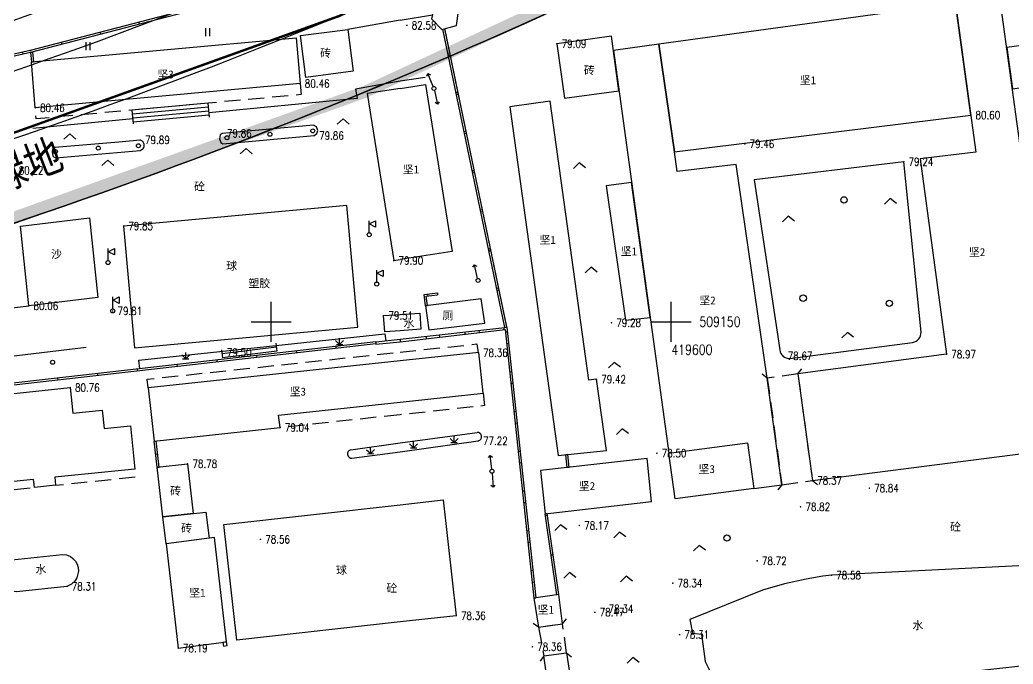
# Model space of a CAD drawing. Header units: millimetres. Extents: x 415847 to 420533, y 507593 to 509769.
# Drawn here: x 419518.6 to 419642.7, y 509107.2 to 509187.7 of the extents above; entities that cross this region are included whole.
import ezdxf
from ezdxf.enums import TextEntityAlignment as Align

# ---------------------------------------------------------------- set-up
doc = ezdxf.new("R2010")
doc.units = ezdxf.units.MM
doc.linetypes.add('DASH', pattern=[0.35, 0.25, -0.1])
doc.linetypes.add('X5', pattern=[3, 2, -1])
for name, color, linetype in [('DLDW', 11, 'Continuous'), ('DMTZ', 3, 'Continuous'), ('GCD', 1, 'Continuous'), ('GXYZ', 2, 'Continuous'), ('JMD', 6, 'Continuous'), ('JZD', 1, 'Continuous'), ('PP-COM', 7, 'Continuous'), ('RD-侧石线', 5, 'Continuous'), ('RD-红线', 7, 'Continuous'), ('RD-绿线', 3, 'Continuous'), ('TK', 7, 'Continuous'), ('ZBTZ', 3, 'Continuous'), ('ZJ', 7, 'Continuous'), ('地块界限', 132, 'Continuous')]:
    doc.layers.add(name, color=color, linetype=linetype)
doc.styles.add('ht11k', font='simhei.ttf', dxfattribs={"height": 1})
doc.styles.add('ht13k', font='simhei.ttf', dxfattribs={"width": 0.85, "height": 2.4})
doc.styles.add('HZ', font='rs.shx', dxfattribs={"width": 0.8, "bigfont": 'hztxt.shx'})
doc.linetypes.add('10421', pattern='A,2,[150,AAA.SHX,S=1,R=0,X=0,Y=1],1e-11', length=2)
doc.linetypes.add('10422', pattern='A,2,[150,AAA.SHX,S=1,R=0,X=0,Y=1],2,[177,AAA.SHX,S=1,R=0,X=0,Y=0.8],1e-09', length=4)
doc.linetypes.add('1161', pattern='A,0,[149,AAA.SHX,S=0.15,R=0,X=0,Y=0],-1.6', length=1.6)

# ---------------------------------------------------------------- blocks, each defined once
blk = doc.blocks.new('gc122')
blk.add_circle((0, 0), 0.8)
blk = doc.blocks.new('gc211')
for p, q in [((0, 0), (-1.5, -1.32)), ((1.5, -1.32), (0, 0))]:
    blk.add_line(p, q)
blk = doc.blocks.new('gc124')
for p, q in [((-1, 1), (0, 0)), ((-0.8, 0), (0.8, 0)), ((0, 0), (0, 1.6)), ((0, 0), (1, 1))]:
    blk.add_line(p, q)
blk = doc.blocks.new('gc121')
for p, q in [((-0.5, -1), (-0.5, 1)), ((0.5, -1), (0.5, 1))]:
    blk.add_line(p, q)
blk = doc.blocks.new('gc170')
at = {"linetype": 'Continuous'}
blk.add_circle((0, 0), 0.5, dxfattribs=at)
blk = doc.blocks.new('gc013b')
at = {"linetype": 'Continuous'}
blk.add_line((0.5, 0), (4, 0), dxfattribs=at)
at = {"linetype": 'Continuous', "flags": 128}
blk.add_lwpolyline([(3.5, 0.5), (4, 0), (3.5, -0.5)], dxfattribs=at)
blk = doc.blocks.new('gc019')
for p, q in [((0, 0.5), (0, 3.5)), ((0, 2.7), (1.6, 3.5)), ((1.6, 1.9), (0, 2.7)), ((1.6, 3.5), (1.6, 1.9))]:
    blk.add_line(p, q)
blk.add_circle((0, 0), 0.5)
blk = doc.blocks.new('acfgw')
at = {"color": 4}
for p, q in [((0, -5), (0, 5)), ((-5, 0), (5, 0))]:
    blk.add_line(p, q, dxfattribs=at)
blk = doc.blocks.new('GC0000')
at = {"linetype": 'Continuous'}
blk.add_point((0, 0), dxfattribs=at)
blk = doc.blocks.new('GC200')
at = {"linetype": 'Continuous', "const_width": 0.2, "flags": 128}
blk.add_lwpolyline([(-0.1, 0, 1), (0.1, 0, 1)], format="xyb", close=True, dxfattribs=at)

msp = doc.modelspace()

# ---------------------------------------------------------------- linework, layer by layer
at = {"color": 0, "ltscale": 0.1}
for points in [[(419498.541, 509156.064, 0.05388), (419642.661, 509218.021), (419636.358, 509219.179), (419635.67, 509220.334), (419631.283, 509220.573), (419628.45, 509221.575, -0.0501787), (419495.601, 509165.622), (419434.836, 509146.935), (419438.141, 509137.489)], [(419753.583, 509175.875), (419748.787, 509182.569), (419702.35, 509197.503), (419702.709, 509198.672), (419677.073, 509207.506), (419673.216, 509209.035), (419664.369, 509212.495), (419658.501, 509214.79), (419656.948, 509215.397), (419642.661, 509218.021, -0.05388), (419498.541, 509156.064), (419438.141, 509137.489), (419465.554, 509059.139), (419467.988, 509059.888), (419589.514, 509079.17), (419731.871, 509101.758), (419728.938, 509122.43), (419747.296, 509127.638)]]:
    msp.add_lwpolyline(points, format="xyb", close=True, dxfattribs=at)
at = {"layer": 'DLDW', "color": 252, "linetype": 'Continuous'}
for p, q in [((419550.605, 509147.314), (419550.726, 509146.322)), ((419543.807, 509146.487), (419543.928, 509145.495)), ((419550.665, 509146.818), (419543.867, 509145.991)), ((419550.726, 509146.322), (419543.928, 509145.495))]:
    msp.add_line(p, q, dxfattribs=at)
at = {"layer": 'DLDW', "color": 252, "linetype": 'Continuous', "flags": 128}
for points in [[(419570.454, 509189.64), (419570.019, 509187.842), (419571.336, 509186.543), (419573.145, 509187.022), (419573.43, 509188.83), (419572.245, 509190.185)], [(419569.278, 509151.996), (419569.713, 509148.972), (419576.688, 509149.831), (419576.253, 509152.855)]]:
    msp.add_lwpolyline(points, close=True, dxfattribs=at)
at = {"layer": 'DLDW', "color": 252, "linetype": '1161', "elevation": 79.87, "flags": 128}
msp.add_lwpolyline([(419559.458, 509164.528), (419531.563, 509161.96), (419532.934, 509146.741), (419560.829, 509149.309)], close=True, dxfattribs=at)
at = {"layer": 'DLDW', "color": 252, "linetype": '1161', "flags": 128}
for points, elevation in [([(419527.32, 509162.975), (419528.354, 509153.009), (419519.715, 509151.976), (419518.681, 509161.942), (419527.32, 509162.975)], 79.909), ([(419566.11, 509127.126), (419571.501, 509127.73), (419573.124, 509113.25), (419566.11, 509112.464)], 78.393), ([(419566.11, 509112.464), (419545.733, 509110.181), (419544.11, 509124.661), (419566.11, 509127.126)], 78.393)]:
    msp.add_lwpolyline(points, dxfattribs=dict(at, elevation=elevation))
at = {"layer": 'DLDW', "color": 252, "linetype": '10421', "elevation": 79.387, "flags": 128}
for points in [[(419566.11, 509150.91), (419568.563, 509151.086), (419568.704, 509149.062), (419566.11, 509148.876)], [(419566.11, 509148.876), (419564.193, 509148.738), (419564.052, 509150.762), (419566.11, 509150.91)]]:
    msp.add_lwpolyline(points, dxfattribs=at)
at = {"layer": 'DLDW', "color": 252, "linetype": '10421', "elevation": 78.383, "flags": 128}
msp.add_lwpolyline([(419523.925, 509120.917), (419523.925, 509120.917), (419524.422, 509120.845), (419524.625, 509120.778), (419524.923, 509120.634), (419525.236, 509120.407), (419525.554, 509120.055), (419525.764, 509119.682), (419525.895, 509119.259), (419525.931, 509118.813), (419525.732, 509117.987), (419525.479, 509117.585), (419525.079, 509117.206), (419524.489, 509116.914), (419518.199, 509116.236), (419517.632, 509116.328), (419517.222, 509116.507), (419516.983, 509116.667), (419516.765, 509116.864), (419516.437, 509117.313), (419516.201, 509118.096), (419516.193, 509118.261), (419516.276, 509118.863), (419516.418, 509119.217), (419516.649, 509119.572), (419517.614, 509120.233)], close=True, dxfattribs=at)
at = {"layer": 'DLDW', "color": 252, "linetype": '10422', "elevation": 78.323, "flags": 128}
msp.add_lwpolyline([(419602.645, 509111.056), (419603.755, 509110.92), (419604.223, 509107.523), (419604.838, 509106.284), (419605.844, 509105.071), (419608.737, 509103.109), (419657.952, 509108.553), (419657.624, 509120.201), (419620.009, 509118.298), (419618.921, 509118.209), (419616.848, 509117.826), (419614.132, 509117.234), (419611.373, 509116.46), (419602.304, 509112.789), (419602.645, 509111.056)], dxfattribs=at)
at = {"layer": 'DMTZ', "linetype": '10422', "flags": 128}
for points in [[(419566.11, 509180.079), (419560.56, 509179.056), (419560.744, 509177.886), (419542.235, 509176.089)], [(419569.264, 509180.546), (419566.11, 509180.079)]]:
    msp.add_lwpolyline(points, dxfattribs=at)
at = {"layer": 'DMTZ', "linetype": '10422', "elevation": 80.302, "flags": 128}
msp.add_lwpolyline([(419532.714, 509175.358), (419520.221, 509174.171)], dxfattribs=at)
at = {"layer": 'JMD', "color": 252, "linetype": 'Continuous'}
for p, q in [((419533.457, 509187.443), (419533.52, 509187.201)), ((419528.618, 509186.184), (419528.681, 509185.942)), ((419571.466, 509186.577), (419571.711, 509186.628)), ((419523.779, 509184.924), (419523.842, 509184.682)), ((419518.933, 509183.695), (419518.988, 509183.451)), ((419519.945, 509183.667), (419520.194, 509183.688)), ((419572.091, 509183.561), (419572.335, 509183.612)), ((419572.091, 509183.561), (419572.335, 509183.612)), ((419572.141, 509183.317), (419572.386, 509183.368)), ((419520.047, 509182.471), (419520.296, 509182.492)), ((419573.105, 509178.665), (419573.35, 509178.716)), ((419573.105, 509178.665), (419573.35, 509178.716)), ((419573.156, 509178.421), (419573.4, 509178.472)), ((419542.122, 509177.319), (419532.614, 509176.448)), ((419542.281, 509175.584), (419542.122, 509177.319)), ((419532.614, 509176.448), (419532.773, 509174.716)), ((419542.168, 509176.821), (419532.66, 509175.951)), ((419542.213, 509176.323), (419532.705, 509175.454)), ((419542.259, 509175.825), (419532.751, 509174.957)), ((419574.119, 509173.769), (419574.364, 509173.82)), ((419574.119, 509173.769), (419574.364, 509173.82)), ((419574.17, 509173.525), (419574.415, 509173.576)), ((419575.134, 509168.873), (419575.379, 509168.924)), ((419575.134, 509168.873), (419575.379, 509168.924)), ((419575.184, 509168.629), (419575.429, 509168.68)), ((419576.148, 509163.977), (419576.393, 509164.028)), ((419576.148, 509163.977), (419576.393, 509164.028)), ((419576.199, 509163.733), (419576.444, 509163.784)), ((419577.163, 509159.081), (419577.407, 509159.132)), ((419577.163, 509159.081), (419577.407, 509159.132)), ((419577.213, 509158.837), (419577.458, 509158.888)), ((419570.773, 509153.598), (419570.804, 509153.35)), ((419578.177, 509154.185), (419578.422, 509154.236)), ((419578.177, 509154.185), (419578.422, 509154.236)), ((419578.228, 509153.941), (419578.472, 509153.992)), ((419569.548, 509153.447), (419569.578, 509153.199)), ((419569.278, 509151.996), (419569.526, 509152.027)), ((419576.041, 509148.667), (419576.012, 509148.916)), ((419576.041, 509148.667), (419576.012, 509148.916)), ((419578.055, 509148.918, 79.183), (419578.055, 509148.918, 79.183)), ((419579.191, 509149.289), (419579.436, 509149.34)), ((419563.069, 509147.472), (419563.101, 509147.174)), ((419563.069, 509147.472), (419563.101, 509147.174)), ((419566.11, 509147.798), (419566.142, 509147.499)), ((419571.076, 509148.082), (419571.046, 509148.33)), ((419571.076, 509148.082), (419571.046, 509148.33)), ((419573.084, 509148.385, 79.183), (419573.084, 509148.385, 79.183)), ((419579.431, 509147.278), (419579.68, 509147.305)), ((419579.431, 509147.278), (419579.68, 509147.305)), ((419553.133, 509146.34), (419553.162, 509146.092)), ((419558.101, 509146.906), (419558.129, 509146.658)), ((419543.197, 509145.209), (419543.226, 509144.96)), ((419548.165, 509145.775), (419548.194, 509145.526)), ((419579.647, 509145.262, 79.183), (419579.647, 509145.262, 79.183)), ((419533.262, 509144.077), (419533.29, 509143.829)), ((419538.23, 509144.643), (419538.258, 509144.394)), ((419615.81, 509143.477, -3.639), (419616.294, 509144.114, -3.639)), ((419523.326, 509142.945), (419523.354, 509142.697)), ((419528.294, 509143.511), (419528.322, 509143.263)), ((419579.964, 509142.306), (419580.212, 509142.333)), ((419579.964, 509142.306), (419580.212, 509142.333)), ((419611.985, 509142.954, -3.639), (419611.348, 509143.437, -3.639)), ((419580.179, 509140.291, 79.183), (419580.179, 509140.291, 79.183)), ((419580.496, 509137.335), (419580.745, 509137.361)), ((419580.496, 509137.335), (419580.745, 509137.361)), ((419535.402, 509135.07, -3.639), (419535.65, 509135.099, -3.639)), ((419535.402, 509135.07), (419535.65, 509135.099)), ((419580.712, 509135.321, 79.183), (419580.712, 509135.321, 79.183)), ((419535.551, 509133.763, -3.639), (419535.551, 509133.763, -3.639)), ((419535.588, 509133.436, -3.639), (419535.837, 509133.464, -3.639)), ((419581.028, 509132.363), (419581.277, 509132.39)), ((419581.028, 509132.363), (419581.277, 509132.39)), ((419587.051, 509133.384), (419586.803, 509133.355)), ((419587.073, 509133.192, 78.573), (419587.073, 509133.192, 78.573)), ((419587.137, 509132.651, 79.213), (419587.137, 509132.651, 79.213)), ((419535.775, 509131.801), (419536.023, 509131.829)), ((419587.238, 509131.794), (419586.989, 509131.764)), ((419587.232, 509131.839, 79.213), (419587.232, 509131.839, 79.213)), ((419581.244, 509130.351, 79.183), (419581.244, 509130.351, 79.183)), ((419617.636, 509130.137, -3.639), (419618.273, 509129.653, -3.639)), ((419613.811, 509129.613, -3.639), (419613.327, 509128.976, -3.639)), ((419581.561, 509127.392), (419581.809, 509127.418)), ((419581.561, 509127.392), (419581.809, 509127.418)), ((419581.776, 509125.38, 79.183), (419581.776, 509125.38, 79.183)), ((419584.507, 509126.032), (419584.259, 509125.997)), ((419584.541, 509125.783), (419584.294, 509125.748)), ((419584.541, 509125.783), (419584.294, 509125.748)), ((419584.507, 509126.032, 78.123), (419584.507, 509126.032, 78.123)), ((419582.093, 509122.42), (419582.342, 509122.447)), ((419582.093, 509122.42), (419582.342, 509122.447)), ((419582.309, 509120.41, 79.183), (419582.309, 509120.41, 79.183)), ((419585.236, 509120.831), (419584.988, 509120.797)), ((419585.236, 509120.831), (419584.988, 509120.797)), ((419585.236, 509120.83, 78.313), (419585.236, 509120.83, 78.313)), ((419582.626, 509117.449), (419582.874, 509117.475)), ((419582.626, 509117.449), (419582.874, 509117.475)), ((419582.841, 509115.439), (419583.089, 509115.466)), ((419582.841, 509115.439, 78.483), (419582.841, 509115.439, 78.483)), ((419585.93, 509115.88), (419585.682, 509115.845)), ((419585.93, 509115.88, 78.313), (419585.93, 509115.88, 78.313)), ((419586.413, 509112.232, 78.403), (419586.898, 509112.869, -3.639)), ((419583.413, 509111.817, 78.433), (419582.755, 509112.272, -3.639)), ((419584.07, 509108.221, -3.639), (419583.615, 509107.563, -3.639)), ((419586.906, 509108.586, 78.403), (419587.542, 509108.101, -3.639))]:
    msp.add_line(p, q, dxfattribs=at)
at = {"layer": 'JMD', "color": 252, "linetype": 'X5'}
for p, q in [((419615.81, 509143.477, -3.639), (419611.985, 509142.954, -3.639)), ((419613.811, 509129.613, -3.639), (419617.636, 509130.137, -3.639)), ((419586.906, 509108.586, 78.403), (419586.413, 509112.232, 78.403))]:
    msp.add_line(p, q, dxfattribs=at)
at = {"layer": 'JMD', "color": 252, "linetype": 'Continuous', "flags": 128}
for points in [[(419631.453, 509220.866), (419626.731, 509222.538), (419569.872, 509196.927), (419559.49, 509194.221), (419519.886, 509183.91), (419512.309, 509182.199), (419476.217, 509170.437)], [(419631.43, 509220.625), (419626.742, 509222.269), (419569.955, 509196.69), (419559.553, 509193.979), (419519.945, 509183.667), (419512.375, 509181.958), (419476.294, 509170.199)], [(419579.191, 509149.289), (419571.466, 509186.577)], [(419579.464, 509149.32), (419571.708, 509186.641)], [(419579.436, 509149.34), (419571.711, 509186.628)], [(419579.436, 509149.34), (419571.711, 509186.628)], [(419569.278, 509151.996), (419569.106, 509153.393), (419570.773, 509153.598)], [(419570.773, 509153.598), (419570.804, 509153.35)], [(419569.526, 509152.027), (419569.385, 509153.175), (419570.804, 509153.35)], [(419569.526, 509152.027), (419569.385, 509153.175), (419570.804, 509153.35)], [(419569.526, 509152.027), (419569.385, 509153.175), (419570.804, 509153.35)], [(419563.069, 509147.472), (419551.464, 509146.15), (419484.384, 509138.51), (419483.922, 509141.665), (419477.136, 509140.852), (419476.566, 509146.571), (419470.689, 509145.754)], [(419563.069, 509147.472), (419566.11, 509147.798)], [(419563.101, 509147.174), (419566.142, 509147.499)], [(419563.101, 509147.174), (419566.142, 509147.499)], [(419563.101, 509147.174), (419566.11, 509147.496)], [(419563.097, 509147.224), (419551.492, 509145.902), (419484.172, 509138.234), (419483.71, 509141.388), (419476.913, 509140.573), (419476.343, 509146.288), (419470.723, 509145.507)], [(419558.101, 509146.906), (419558.101, 509146.906)]]:
    msp.add_lwpolyline(points, dxfattribs=at)
for points, elevation in [([(419598.43, 509184.681), (419600.378, 509171.222), (419637.405, 509175.825), (419635.509, 509189.777)], -3.639), ([(419615.81, 509143.477), (419617.636, 509130.137), (419648.808, 509134.148), (419641.057, 509190.54), (419635.509, 509189.777), (419638.037, 509171.175), (419631.083, 509170.369), (419634.371, 509145.935)], 78.853), ([(419559.591, 509186.544), (419560.263, 509181.301), (419554.345, 509180.53), (419553.673, 509185.773)], 80.442), ([(419641.918, 509184.28), (419642.626, 509179.13), (419656.766, 509181.072), (419656.59, 509182.285), (419656.785, 509182.313), (419656.28, 509186.254)], 78.953), ([(419553.608, 509179.766), (419520.532, 509176.736), (419520.047, 509182.471), (419553.123, 509185.501)], 80.49), ([(419592.516, 509185.684), (419585.701, 509184.747), (419586.638, 509177.932), (419593.453, 509178.869)], -3.639), ([(419610.302, 509129.168), (419613.811, 509129.613), (419611.985, 509142.954), (419608.101, 509169.66), (419600.731, 509168.789), (419600.378, 509171.222), (419598.43, 509184.681), (419592.762, 509183.901), (419599.69, 509133.567), (419609.529, 509134.862)], 77.673), ([(419585.877, 509133.263), (419591.92, 509133.885), (419590.649, 509142.804), (419589.693, 509142.672), (419584.857, 509177.558), (419579.833, 509176.862)], -3.639), ([(419595.029, 509167.405), (419591.864, 509166.97), (419594.264, 509150.195), (419597.349, 509150.526)], 83.262), ([(419610.302, 509129.168), (419600.463, 509127.874), (419599.69, 509133.567), (419609.529, 509134.862)], 77.673), ([(419584.259, 509125.997), (419597.519, 509127.522), (419596.964, 509132.907), (419583.642, 509131.382)], 78.123), ([(419535.775, 509131.801), (419539.569, 509132.234), (419540.279, 509126.02), (419536.485, 509125.587)], 78.813), ([(419536.485, 509125.587), (419541.824, 509126.197), (419542.242, 509122.93), (419536.867, 509122.242)], 78.813), ([(419538.389, 509109.202), (419544.433, 509109.975), (419542.911, 509123.015), (419536.867, 509122.242)], 78.223), ([(419586.413, 509112.232), (419585.93, 509115.88), (419582.841, 509115.439), (419583.413, 509111.817)], 78.403), ([(419544.499, 509109.518), (419544.433, 509109.975), (419543.972, 509109.916), (419544.039, 509109.451)], 78.303), ([(419586.906, 509108.586), (419587.509, 509104.484), (419584.673, 509104.119), (419584.07, 509108.221)], 78.403)]:
    msp.add_lwpolyline(points, close=True, dxfattribs=dict(at, elevation=elevation))
for points, elevation in [([(419519.945, 509183.667), (419520.047, 509182.471)], 80.49), ([(419520.194, 509183.688), (419520.296, 509182.492)], 80.49), ([(419566.11, 509179.145), (419569.299, 509179.637), (419572.618, 509158.762), (419566.11, 509157.758)], 80.102), ([(419566.11, 509179.145), (419561.996, 509178.51), (419565.315, 509157.635), (419566.11, 509157.758)], 80.102), ([(419566.11, 509147.798), (419579.191, 509149.289)], 79.183), ([(419566.11, 509147.496), (419579.242, 509149.045), (419582.841, 509115.439)], 79.183), ([(419574.235, 509148.472), (419574.209, 509148.721)], 79.183), ([(419579.097, 509149.029), (419579.07, 509149.278)], 79.183), ([(419579.277, 509148.719), (419579.525, 509148.745)], 78.483), ([(419579.464, 509149.32), (419579.464, 509149.32), (419583.088, 509115.474)], 79.183), ([(419569.4, 509147.921), (419569.373, 509148.17)], 79.183), ([(419566.11, 509139.951), (419576.484, 509141.062), (419575.939, 509146.144), (419566.11, 509145.092)], 82.662), ([(419566.11, 509145.092), (419534.63, 509141.72), (419535.402, 509135.07), (419551.113, 509136.753), (419550.921, 509138.324), (419566.11, 509139.951)], 82.662), ([(419579.809, 509143.748), (419580.058, 509143.775)], 78.483), ([(419516.317, 509140.872), (419524.898, 509141.759), (419525.229, 509138.552), (419528.885, 509138.93), (419529.122, 509136.634), (419532.41, 509136.974), (419532.967, 509131.584), (419522.967, 509130.556), (419523.071, 509129.547), (419520.423, 509129.273), (419520.319, 509130.284), (419500.886, 509128.307)], 79.818), ([(419580.341, 509138.778), (419580.59, 509138.804)], 78.483), ([(419535.775, 509131.801), (419535.402, 509135.07)], -3.639), ([(419536.023, 509131.829), (419535.65, 509135.099)], -3.639), ([(419536.023, 509131.829), (419535.65, 509135.099)], -3.639), ([(419536.023, 509131.829), (419535.65, 509135.099)], -3.639), ([(419580.874, 509133.807), (419581.122, 509133.834)], 78.483), ([(419586.989, 509131.765), (419586.802, 509133.358)], 79.213), ([(419586.989, 509131.764), (419586.803, 509133.355)], 79.213), ([(419586.989, 509131.764), (419586.803, 509133.355)], 79.213), ([(419587.238, 509131.794), (419587.051, 509133.384)], 79.213), ([(419581.406, 509128.837), (419581.655, 509128.863)], 78.483), ([(419585.682, 509115.845), (419584.259, 509125.997)], 78.313), ([(419585.682, 509115.845), (419584.259, 509125.997)], 78.313), ([(419585.682, 509115.845), (419584.259, 509125.997)], 78.313), ([(419585.93, 509115.88), (419584.507, 509126.032)], 78.313), ([(419581.938, 509123.866), (419582.187, 509123.893)], 78.483), ([(419582.471, 509118.896), (419582.719, 509118.923)], 78.483)]:
    msp.add_lwpolyline(points, dxfattribs=dict(at, elevation=elevation))
at = {"layer": 'JMD', "color": 252, "linetype": 'X5', "flags": 128}
msp.add_lwpolyline([(419553.608, 509179.766), (419553.735, 509178.383), (419520.659, 509175.353), (419520.532, 509176.736)], dxfattribs=at)
for points, elevation in [([(419534.63, 509141.72), (419534.513, 509142.814), (419566.11, 509146.198)], 82.662), ([(419566.11, 509146.198), (419575.715, 509147.213), (419575.881, 509146.119)], 82.662), ([(419611.985, 509142.954), (419613.811, 509129.613)], -3.639), ([(419615.81, 509143.477), (419617.636, 509130.137)], -3.639), ([(419576.484, 509141.062), (419576.65, 509139.504), (419566.11, 509138.369)], -3.639), ([(419566.11, 509138.369), (419551.113, 509136.753), (419550.921, 509138.324)], -3.639), ([(419522.967, 509130.556), (419523.071, 509129.547), (419533.068, 509130.61), (419532.967, 509131.584)], -2.983), ([(419500.887, 509128.307), (419500.989, 509127.298), (419520.423, 509129.273), (419520.32, 509130.284)], -2.983), ([(419583.413, 509111.817), (419586.413, 509112.232)], 78.433), ([(419583.413, 509111.817), (419584.07, 509108.221)], 78.433)]:
    msp.add_lwpolyline(points, dxfattribs=dict(at, elevation=elevation))
at = {"layer": 'PP-COM', "color": 7, "ltscale": 100, "const_width": 0.3, "flags": 128}
msp.add_lwpolyline([(419495.603, 509165.623, 0.0697647), (419676.706, 509250.366)], format="xyb", dxfattribs=at)
at = {"layer": 'RD-侧石线'}
msp.add_lwpolyline([(419353.15, 509130.183), (419493.249, 509173.269, 0.0690373), (419670.611, 509255.948)], format="xyb", dxfattribs=at)
at = {"layer": 'RD-红线', "color": 3, "linetype": 'DASH', "ltscale": 10, "const_width": 1.5, "flags": 128}
msp.add_lwpolyline([(419362.913, 509114.354), (419498.541, 509156.064, 0.0691171), (419680.58, 509240.959, 0.0691171)], format="xyb", dxfattribs=at)
at = {"layer": 'RD-绿线'}
for points in [[(419353.167, 509139.604), (419490.604, 509181.871, 0.0659612), (419658.464, 509258.873)], [(419354.11, 509136.756), (419491.486, 509179.004, 0.0660257), (419660.216, 509256.431)]]:
    msp.add_lwpolyline(points, format="xyb", dxfattribs=at)
at = {"layer": 'ZBTZ', "color": 252, "linetype": '1161', "flags": 128}
for points, elevation in [([(419566.11, 509187.676), (419570.148, 509188.377)], 80.525), ([(419566.11, 509187.676), (419559.591, 509186.544)], 80.525), ([(419631.199, 509148.7), (419631.199, 509148.7), (419629.042, 509170), (419610.336, 509167.737)], 79.343), ([(419610.336, 509167.737), (419613.544, 509146.463), (419613.544, 509146.463)], 79.343), ([(419484.877, 509147.847), (419519.715, 509151.976)], 80.281), ([(419614.821, 509145.405), (419630.152, 509147.414)], 79.343), ([(419483.922, 509141.665), (419526.905, 509146.834)], 80.49), ([(419566.11, 509134.838), (419575.729, 509136.162)], 78.643), ([(419566.11, 509133.748), (419575.876, 509135.093)], 78.643), ([(419559.952, 509133.99), (419566.11, 509134.838)], 78.643), ([(419560.1, 509132.921), (419566.11, 509133.748)], 78.643)]:
    msp.add_lwpolyline(points, dxfattribs=dict(at, elevation=elevation))
for points, elevation in [([(419543.886, 509173.543), (419543.623, 509173.357), (419543.555, 509172.849), (419543.73, 509172.42), (419543.96, 509172.24), (419555.396, 509173.257), (419555.693, 509173.529), (419555.821, 509173.91), (419555.678, 509174.355), (419555.281, 509174.559)], 79.891), ([(419533.651, 509172.718), (419533.925, 509172.561), (419534.076, 509172.245), (419534.1, 509171.871), (419533.956, 509171.55), (419533.627, 509171.361), (419523.093, 509170.457), (419522.816, 509170.596), (419522.719, 509170.9), (419522.684, 509171.316), (419522.774, 509171.648), (419522.985, 509171.807), (419530.971, 509172.489)], 79.917)]:
    msp.add_lwpolyline(points, close=True, dxfattribs=dict(at, elevation=elevation))
msp.add_lwpolyline([(419533.577, 509144.113), (419533.455, 509145.187), (419564.213, 509148.473), (419564.314, 509147.605)], dxfattribs=at)
at = {"layer": 'ZBTZ', "color": 252, "linetype": '1161'}
for centre, start, end in [((419629.997, 509148.609, 79.323), 277.38908, 4.30702), ((419614.741, 509146.608, 79.343), 186.89673, 273.81467)]:
    msp.add_arc(centre, 1.205, start, end, dxfattribs=at)
at = {"layer": 'ZBTZ', "color": 252, "linetype": 'Continuous'}
for centre, start, end in [((419575.75, 509135.62, 78.643), 283.49798, 92.17849), ((419560.079, 509133.463, 78.643), 103.49798, 272.17849)]:
    msp.add_arc(centre, 0.543, start, end, dxfattribs=at)
at = {"layer": '地块界限'}
msp.add_lwpolyline([(419498.541, 509156.064, 0.0721776), (419688.016, 509245.836, 0.0691171)], format="xyb", dxfattribs=at)

# ---------------------------------------------------------------- block references
at = {"layer": 'DLDW', "color": 252, "linetype": 'Continuous', "xscale": 0.5, "yscale": 0.5, "zscale": 0.5}
for p in [(419562.258, 509160.872, 79.869), (419529.623, 509157.39, 79.855), (419563.187, 509154.706, 79.795), (419530.204, 509151.341, 79.84)]:
    msp.add_blockref('gc019', p, dxfattribs=at)
at = {"layer": 'GCD', "color": 252, "linetype": 'Continuous'}
ref = msp.add_blockref('GC200', (419566.966, 509187.045, 82.581), dxfattribs=dict(at, xscale=0.5, yscale=0.5, zscale=0.5))
ref.add_attrib('height', '82.58', dxfattribs={"linetype": 'Continuous', "height": 1, "style": 'HZ', "width": 0.8}).set_placement((419567.566, 509187.045, 82.581), align=Align.MIDDLE_LEFT)
ref = msp.add_blockref('GC200', (419585.701, 509184.747, 79.093), dxfattribs=dict(at, xscale=0.5, yscale=0.5, zscale=0.5))
ref.add_attrib('height', '79.09', dxfattribs={"linetype": 'Continuous', "height": 1, "style": 'HZ', "width": 0.8}).set_placement((419586.301, 509184.747, 79.093), align=Align.MIDDLE_LEFT)
ref = msp.add_blockref('GC200', (419553.608, 509179.766, 80.46), dxfattribs=dict(at, xscale=0.5, yscale=0.5, zscale=0.5))
ref.add_attrib('height', '80.46', dxfattribs={"linetype": 'Continuous', "height": 1, "style": 'HZ', "width": 0.8}).set_placement((419554.208, 509179.766, 80.46), align=Align.MIDDLE_LEFT)
ref = msp.add_blockref('GC200', (419520.532, 509176.736, 80.462), dxfattribs=dict(at, xscale=0.5, yscale=0.5, zscale=0.5))
ref.add_attrib('height', '80.46', dxfattribs={"linetype": 'Continuous', "height": 1, "style": 'HZ', "width": 0.8}).set_placement((419521.132, 509176.736, 80.462), align=Align.MIDDLE_LEFT)
ref = msp.add_blockref('GC200', (419637.405, 509175.825, 80.602), dxfattribs=dict(at, xscale=0.5, yscale=0.5, zscale=0.5))
ref.add_attrib('height', '80.60', dxfattribs={"linetype": 'Continuous', "height": 1, "style": 'HZ', "width": 0.8}).set_placement((419638.005, 509175.825, 80.602), align=Align.MIDDLE_LEFT)
ref = msp.add_blockref('GC200', (419543.886, 509173.543, 79.861), dxfattribs=dict(at, xscale=0.5, yscale=0.5, zscale=0.5))
ref.add_attrib('height', '79.86', dxfattribs={"linetype": 'Continuous', "height": 1, "style": 'HZ', "width": 0.8}).set_placement((419544.486, 509173.543, 79.861), align=Align.MIDDLE_LEFT)
ref = msp.add_blockref('GC200', (419555.396, 509173.257, 79.861), dxfattribs=dict(at, xscale=0.5, yscale=0.5, zscale=0.5))
ref.add_attrib('height', '79.86', dxfattribs={"linetype": 'Continuous', "height": 1, "style": 'HZ', "width": 0.8}).set_placement((419555.996, 509173.257, 79.861), align=Align.MIDDLE_LEFT)
ref = msp.add_blockref('GC200', (419533.651, 509172.718, 79.887), dxfattribs=dict(at, xscale=0.5, yscale=0.5, zscale=0.5))
ref.add_attrib('height', '79.89', dxfattribs={"linetype": 'Continuous', "height": 1, "style": 'HZ', "width": 0.8}).set_placement((419534.251, 509172.718, 79.887), align=Align.MIDDLE_LEFT)
ref = msp.add_blockref('GC200', (419609.183, 509172.217, 79.463), dxfattribs=dict(at, xscale=0.5, yscale=0.5, zscale=0.5))
ref.add_attrib('height', '79.46', dxfattribs={"linetype": 'Continuous', "height": 1, "style": 'HZ', "width": 0.8}).set_placement((419609.783, 509172.217, 79.463), align=Align.MIDDLE_LEFT)
ref = msp.add_blockref('GC200', (419629.042, 509170, 79.243), dxfattribs=dict(at, xscale=0.5, yscale=0.5, zscale=0.5))
ref.add_attrib('height', '79.24', dxfattribs={"linetype": 'Continuous', "height": 1, "style": 'HZ', "width": 0.8}).set_placement((419629.642, 509170, 79.243), align=Align.MIDDLE_LEFT)
ref = msp.add_blockref('GC200', (419517.865, 509168.911, 80.218), dxfattribs=dict(at, xscale=0.5, yscale=0.5, zscale=0.5))
ref.add_attrib('height', '80.22', dxfattribs={"linetype": 'Continuous', "height": 1, "style": 'HZ', "width": 0.8}).set_placement((419518.465, 509168.911, 80.218), align=Align.MIDDLE_LEFT)
ref = msp.add_blockref('GC200', (419531.563, 509161.96, 79.845), dxfattribs=dict(at, xscale=0.5, yscale=0.5, zscale=0.5))
ref.add_attrib('height', '79.85', dxfattribs={"linetype": 'Continuous', "height": 1, "style": 'HZ', "width": 0.8}).set_placement((419532.163, 509161.96, 79.845), align=Align.MIDDLE_LEFT)
ref = msp.add_blockref('GC200', (419565.315, 509157.635, 79.899), dxfattribs=dict(at, xscale=0.5, yscale=0.5, zscale=0.5))
ref.add_attrib('height', '79.90', dxfattribs={"linetype": 'Continuous', "height": 1, "style": 'HZ', "width": 0.8}).set_placement((419565.915, 509157.635, 79.899), align=Align.MIDDLE_LEFT)
ref = msp.add_blockref('GC200', (419519.715, 509151.976, 80.058), dxfattribs=dict(at, xscale=0.5, yscale=0.5, zscale=0.5))
ref.add_attrib('height', '80.06', dxfattribs={"linetype": 'Continuous', "height": 1, "style": 'HZ', "width": 0.8}).set_placement((419520.315, 509151.976, 80.058), align=Align.MIDDLE_LEFT)
ref = msp.add_blockref('GC200', (419530.204, 509151.341, 79.81), dxfattribs=dict(at, xscale=0.5, yscale=0.5, zscale=0.5))
ref.add_attrib('height', '79.81', dxfattribs={"linetype": 'Continuous', "height": 1, "style": 'HZ', "width": 0.8}).set_placement((419530.804, 509151.341, 79.81), align=Align.MIDDLE_LEFT)
ref = msp.add_blockref('GC200', (419564.052, 509150.762, 79.512), dxfattribs=dict(at, xscale=0.5, yscale=0.5, zscale=0.5))
ref.add_attrib('height', '79.51', dxfattribs={"linetype": 'Continuous', "height": 1, "style": 'HZ', "width": 0.8}).set_placement((419564.652, 509150.762, 79.512), align=Align.MIDDLE_LEFT)
ref = msp.add_blockref('GC200', (419592.531, 509149.864, 79.283), dxfattribs=dict(at, xscale=0.5, yscale=0.5, zscale=0.5))
ref.add_attrib('height', '79.28', dxfattribs={"linetype": 'Continuous', "height": 1, "style": 'HZ', "width": 0.8}).set_placement((419593.131, 509149.864, 79.283), align=Align.MIDDLE_LEFT)
ref = msp.add_blockref('GC200', (419543.866, 509146.151, 79.5), dxfattribs=dict(at, xscale=0.5, yscale=0.5, zscale=0.5))
ref.add_attrib('height', '79.50', dxfattribs={"linetype": 'Continuous', "height": 1, "style": 'HZ', "width": 0.8}).set_placement((419544.466, 509146.151, 79.5), align=Align.MIDDLE_LEFT)
ref = msp.add_blockref('GC200', (419575.881, 509146.119, 78.36), dxfattribs=dict(at, xscale=0.5, yscale=0.5, zscale=0.5))
ref.add_attrib('height', '78.36', dxfattribs={"linetype": 'Continuous', "height": 1, "style": 'HZ', "width": 0.8}).set_placement((419576.481, 509146.119, 78.36), align=Align.MIDDLE_LEFT)
ref = msp.add_blockref('GC200', (419613.943, 509145.725, 78.673), dxfattribs=dict(at, xscale=0.5, yscale=0.5, zscale=0.5))
ref.add_attrib('height', '78.67', dxfattribs={"linetype": 'Continuous', "height": 1, "style": 'HZ', "width": 0.8}).set_placement((419614.543, 509145.725, 78.673), align=Align.MIDDLE_LEFT)
ref = msp.add_blockref('GC200', (419634.371, 509145.935, 78.973), dxfattribs=dict(at, xscale=0.5, yscale=0.5, zscale=0.5))
ref.add_attrib('height', '78.97', dxfattribs={"linetype": 'Continuous', "height": 1, "style": 'HZ', "width": 0.8}).set_placement((419634.971, 509145.935, 78.973), align=Align.MIDDLE_LEFT)
ref = msp.add_blockref('GC200', (419590.649, 509142.804, 79.423), dxfattribs=dict(at, xscale=0.5, yscale=0.5, zscale=0.5))
ref.add_attrib('height', '79.42', dxfattribs={"linetype": 'Continuous', "height": 1, "style": 'HZ', "width": 0.8}).set_placement((419591.249, 509142.804, 79.423), align=Align.MIDDLE_LEFT)
ref = msp.add_blockref('GC200', (419524.898, 509141.759, 80.757), dxfattribs=dict(at, xscale=0.5, yscale=0.5, zscale=0.5))
ref.add_attrib('height', '80.76', dxfattribs={"linetype": 'Continuous', "height": 1, "style": 'HZ', "width": 0.8}).set_placement((419525.498, 509141.759, 80.757), align=Align.MIDDLE_LEFT)
ref = msp.add_blockref('GC200', (419551.113, 509136.753, 79.043), dxfattribs=dict(at, xscale=0.5, yscale=0.5, zscale=0.5))
ref.add_attrib('height', '79.04', dxfattribs={"linetype": 'Continuous', "height": 1, "style": 'HZ', "width": 0.8}).set_placement((419551.713, 509136.753, 79.043), align=Align.MIDDLE_LEFT)
ref = msp.add_blockref('GC200', (419575.876, 509135.093, 77.223), dxfattribs=dict(at, xscale=0.5, yscale=0.5, zscale=0.5))
ref.add_attrib('height', '77.22', dxfattribs={"linetype": 'Continuous', "height": 1, "style": 'HZ', "width": 0.8}).set_placement((419576.476, 509135.093, 77.223), align=Align.MIDDLE_LEFT)
ref = msp.add_blockref('GC200', (419598.198, 509133.56, 78.503), dxfattribs=dict(at, xscale=0.5, yscale=0.5, zscale=0.5))
ref.add_attrib('height', '78.50', dxfattribs={"linetype": 'Continuous', "height": 1, "style": 'HZ', "width": 0.8}).set_placement((419598.798, 509133.56, 78.503), align=Align.MIDDLE_LEFT)
ref = msp.add_blockref('GC200', (419539.569, 509132.234, 78.783), dxfattribs=dict(at, xscale=0.5, yscale=0.5, zscale=0.5))
ref.add_attrib('height', '78.78', dxfattribs={"linetype": 'Continuous', "height": 1, "style": 'HZ', "width": 0.8}).set_placement((419540.169, 509132.234, 78.783), align=Align.MIDDLE_LEFT)
ref = msp.add_blockref('GC200', (419617.636, 509130.137, 78.373), dxfattribs=dict(at, xscale=0.5, yscale=0.5, zscale=0.5))
ref.add_attrib('height', '78.37', dxfattribs={"linetype": 'Continuous', "height": 1, "style": 'HZ', "width": 0.8}).set_placement((419618.236, 509130.137, 78.373), align=Align.MIDDLE_LEFT)
ref = msp.add_blockref('GC200', (419624.738, 509129.193, 78.84), dxfattribs=dict(at, xscale=0.5, yscale=0.5, zscale=0.5))
ref.add_attrib('height', '78.84', dxfattribs={"linetype": 'Continuous', "height": 1, "style": 'HZ', "width": 0.8}).set_placement((419625.338, 509129.193, 78.84), align=Align.MIDDLE_LEFT)
ref = msp.add_blockref('GC200', (419616.155, 509126.856, 78.823), dxfattribs=dict(at, xscale=0.5, yscale=0.5, zscale=0.5))
ref.add_attrib('height', '78.82', dxfattribs={"linetype": 'Continuous', "height": 1, "style": 'HZ', "width": 0.8}).set_placement((419616.755, 509126.856, 78.823), align=Align.MIDDLE_LEFT)
ref = msp.add_blockref('GC200', (419588.51, 509124.523, 78.173), dxfattribs=dict(at, xscale=0.5, yscale=0.5, zscale=0.5))
ref.add_attrib('height', '78.17', dxfattribs={"linetype": 'Continuous', "height": 1, "style": 'HZ', "width": 0.8}).set_placement((419589.11, 509124.523, 78.173), align=Align.MIDDLE_LEFT)
ref = msp.add_blockref('GC200', (419548.668, 509122.793, 78.563), dxfattribs=dict(at, xscale=0.5, yscale=0.5, zscale=0.5))
ref.add_attrib('height', '78.56', dxfattribs={"linetype": 'Continuous', "height": 1, "style": 'HZ', "width": 0.8}).set_placement((419549.268, 509122.793, 78.563), align=Align.MIDDLE_LEFT)
ref = msp.add_blockref('GC200', (419610.727, 509120.106, 78.72), dxfattribs=dict(at, xscale=0.5, yscale=0.5, zscale=0.5))
ref.add_attrib('height', '78.72', dxfattribs={"linetype": 'Continuous', "height": 1, "style": 'HZ', "width": 0.8}).set_placement((419611.327, 509120.106, 78.72), align=Align.MIDDLE_LEFT)
ref = msp.add_blockref('GC200', (419620.009, 509118.298, 78.583), dxfattribs=dict(at, xscale=0.5, yscale=0.5, zscale=0.5))
ref.add_attrib('height', '78.58', dxfattribs={"linetype": 'Continuous', "height": 1, "style": 'HZ', "width": 0.8}).set_placement((419620.609, 509118.298, 78.583), align=Align.MIDDLE_LEFT)
ref = msp.add_blockref('GC200', (419600.187, 509117.322, 78.343), dxfattribs=dict(at, xscale=0.5, yscale=0.5, zscale=0.5))
ref.add_attrib('height', '78.34', dxfattribs={"linetype": 'Continuous', "height": 1, "style": 'HZ', "width": 0.8}).set_placement((419600.787, 509117.322, 78.343), align=Align.MIDDLE_LEFT)
ref = msp.add_blockref('GC200', (419524.489, 509116.914, 78.313), dxfattribs=dict(at, xscale=0.5, yscale=0.5, zscale=0.5))
ref.add_attrib('height', '78.31', dxfattribs={"linetype": 'Continuous', "height": 1, "style": 'HZ', "width": 0.8}).set_placement((419525.089, 509116.914, 78.313), align=Align.MIDDLE_LEFT)
ref = msp.add_blockref('GC200', (419573.124, 509113.25, 78.363), dxfattribs=dict(at, xscale=0.5, yscale=0.5, zscale=0.5))
ref.add_attrib('height', '78.36', dxfattribs={"linetype": 'Continuous', "height": 1, "style": 'HZ', "width": 0.8}).set_placement((419573.724, 509113.25, 78.363), align=Align.MIDDLE_LEFT)
ref = msp.add_blockref('GC200', (419590.453, 509113.678, 78.47), dxfattribs=dict(at, xscale=0.5, yscale=0.5, zscale=0.5))
ref.add_attrib('height', '78.47', dxfattribs={"linetype": 'Continuous', "height": 1, "style": 'HZ', "width": 0.8}).set_placement((419591.053, 509113.678, 78.47), align=Align.MIDDLE_LEFT)
ref = msp.add_blockref('GC200', (419591.561, 509114.105, 78.343), dxfattribs=dict(at, xscale=0.5, yscale=0.5, zscale=0.5))
ref.add_attrib('height', '78.34', dxfattribs={"linetype": 'Continuous', "height": 1, "style": 'HZ', "width": 0.8}).set_placement((419592.161, 509114.105, 78.343), align=Align.MIDDLE_LEFT)
ref = msp.add_blockref('GC200', (419601.033, 509110.882, 78.313), dxfattribs=dict(at, xscale=0.5, yscale=0.5, zscale=0.5))
ref.add_attrib('height', '78.31', dxfattribs={"linetype": 'Continuous', "height": 1, "style": 'HZ', "width": 0.8}).set_placement((419601.633, 509110.882, 78.313), align=Align.MIDDLE_LEFT)
ref = msp.add_blockref('GC200', (419538.389, 509109.202, 78.193), dxfattribs=dict(at, xscale=0.5, yscale=0.5, zscale=0.5))
ref.add_attrib('height', '78.19', dxfattribs={"linetype": 'Continuous', "height": 1, "style": 'HZ', "width": 0.8}).set_placement((419538.989, 509109.202, 78.193), align=Align.MIDDLE_LEFT)
ref = msp.add_blockref('GC200', (419582.645, 509109.359, 78.363), dxfattribs=dict(at, xscale=0.5, yscale=0.5, zscale=0.5))
ref.add_attrib('height', '78.36', dxfattribs={"linetype": 'Continuous', "height": 1, "style": 'HZ', "width": 0.8}).set_placement((419583.245, 509109.359, 78.363), align=Align.MIDDLE_LEFT)
at = {"layer": 'GXYZ', "color": 252, "linetype": 'Continuous'}
for name, p, xscale, yscale, zscale, rotation in [('gc013b', (419570.339, 509179.153), 0.5, 0.5, 0.5, 111.8488839353183), ('gc013b', (419570.339, 509179.153), 0.5, 0.5, 0.5, 282.9518799288826), ('gc013b', (419575.857, 509155.16), 0.4999999999999997, 0.4999999999999997, 0.4999999999999997, 102.9518799418835), ('gc013b', (419577.589, 509131.307, 78.483), 0.5, 0.5, 0.4998869801717842, 96.46567670726488), ('gc170', (419577.589, 509131.307, 78.483), 0.4999999999999997, 0.4999999999999997, 0.4999999999999997, 3.337455158189995), ('gc013b', (419577.589, 509131.307, 78.483), 0.5, 0.5, 0.4998869801717842, 274.0804193354818)]:
    msp.add_blockref(name, p, dxfattribs=dict(at, xscale=xscale, yscale=yscale, zscale=zscale, rotation=rotation))
at = {"layer": 'GXYZ', "color": 252, "linetype": 'Continuous', "xscale": 0.5, "yscale": 0.5, "zscale": 0.5}
for p in [(419570.339, 509179.153), (419575.857, 509155.16)]:
    msp.add_blockref('gc170', p, dxfattribs=at)
at = {"layer": 'JZD', "linetype": 'Continuous'}
msp.add_blockref('GC0000', (419519.886, 509183.91), dxfattribs=at)
at = {"layer": 'TK', "color": 252, "linetype": 'Continuous', "xscale": 0.5, "yscale": 0.5}
for p in [(419550, 509150), (419600, 509150)]:
    msp.add_blockref('acfgw', p, dxfattribs=at)
at = {"layer": 'ZBTZ', "color": 252, "linetype": 'Continuous', "xscale": 0.5, "yscale": 0.5, "zscale": 0.5}
for name, p in [('gc121', (419542.085, 509186.189)), ('gc121', (419527.123, 509184.438)), ('gc211', (419559.009, 509175.368)), ('gc211', (419524.836, 509173.482)), ('gc211', (419546.902, 509171.632)), ('gc211', (419529.588, 509170.2)), ('gc124', (419558.559, 509147.136)), ('gc124', (419539.334, 509145.359)), ('gc124', (419567.797, 509134.225)), ('gc124', (419572.856, 509134.899))]:
    msp.add_blockref(name, p, dxfattribs=at)
at = {"layer": 'ZBTZ', "color": 252, "linetype": 'Continuous'}
for name, p, xscale, yscale, zscale, rotation in [('gc170', (419549.847, 509173.424), 0.4999999999999997, 0.4999999999999997, 0.4999999999999997, 4.605448851513289), ('gc170', (419555.208, 509173.856), 0.4999999999999997, 0.4999999999999997, 0.4999999999999997, 4.605448851513289), ('gc170', (419533.42, 509171.993), 0.4999999999999997, 0.4999999999999997, 0.4999999999999997, 4.605448851513289), ('gc170', (419544.486, 509172.992), 0.4999999999999997, 0.4999999999999997, 0.4999999999999997, 4.605448851513289), ('gc170', (419523.043, 509171.265), 0.4999999999999997, 0.4999999999999997, 0.4999999999999997, 4.605448851513289), ('gc170', (419528.404, 509171.696), 0.4999999999999997, 0.4999999999999997, 0.4999999999999997, 4.605448851513289), ('gc211', (419588.473, 509169.866, -3.639), 0.4999999999999997, 0.4999999999999997, 0.4999999999999997, 3.337455158189995), ('gc122', (419621.572, 509165.222, -3.639), 0.4999999999999997, 0.4999999999999997, 0.4999999999999997, 3.337455158189995), ('gc211', (419627.342, 509165.399, -3.639), 0.4999999999999997, 0.4999999999999997, 0.4999999999999997, 3.337455158189995), ('gc211', (419614.586, 509163.192, -3.639), 0.4999999999999997, 0.4999999999999997, 0.4999999999999997, 3.337455158189995), ('gc211', (419589.967, 509156.811), 0.4999999999999987, 0.4999999999999987, 0.4999999999999987, 3.337455158190085), ('gc122', (419616.473, 509152.938, -3.639), 0.4999999999999997, 0.4999999999999997, 0.4999999999999997, 3.337455158189995), ('gc122', (419627.232, 509152.294, -3.639), 0.4999999999999997, 0.4999999999999997, 0.4999999999999997, 3.337455158189995), ('gc211', (419621.993, 509148.666, -3.639), 0.4999999999999997, 0.4999999999999997, 0.4999999999999997, 3.337455158189995), ('gc170', (419522.701, 509144.924, 79.846), 0.5, 0.5, 0.5, 6.919586773617637), ('gc211', (419592.854, 509144.919, -3.639), 0.4999999999999997, 0.4999999999999997, 0.4999999999999997, 3.337455158189995), ('gc211', (419593.861, 509136.622), 0.4999999999999987, 0.4999999999999987, 0.4999999999999987, 3.337455158190085), ('gc124', (419562.445, 509133.508, -3.639), 0.4999999999999997, 0.4999999999999997, 0.4999999999999997, 3.337455158189995), ('gc211', (419586.157, 509124.621), 0.4999999999999996, 0.4999999999999996, 0.4999999999999996, 3.337455158189989), ('gc211', (419593.509, 509123.701, -3.639), 0.4999999999999997, 0.4999999999999997, 0.4999999999999997, 3.337455158189995), ('gc122', (419606.955, 509122.961, -3.639), 0.4999999999999997, 0.4999999999999997, 0.4999999999999997, 3.337455158189995), ('gc211', (419603.477, 509122.041, -3.639), 0.4999999999999997, 0.4999999999999997, 0.4999999999999997, 3.337455158189995), ('gc211', (419587.299, 509118.631, -3.639), 0.4999999999999997, 0.4999999999999997, 0.4999999999999997, 3.337455158189995), ('gc211', (419594.373, 509118.186), 0.4999999999999996, 0.4999999999999996, 0.4999999999999996, 3.337455158189977), ('gc211', (419595.189, 509108.026), 0.4999999999999995, 0.4999999999999995, 0.4999999999999995, 3.337455158189876)]:
    msp.add_blockref(name, p, dxfattribs=dict(at, xscale=xscale, yscale=yscale, zscale=zscale, rotation=rotation))

# ---------------------------------------------------------------- texts
at = {"layer": 'TK', "color": 0, "linetype": 'Continuous', "style": 'ht13k', "width": 0.85}
msp.add_text('规划公园绿地', height=4, rotation=20.98535, dxfattribs=at).set_placement((419511.347, 509164.34, 82.795), align=Align.CENTER)
at = {"layer": 'TK', "color": 252, "linetype": 'Continuous', "style": 'HZ', "width": 0.8}
for s, p in [('509150', (419603.5, 509149.375)), ('419600', (419600, 509145.875))]:
    msp.add_text(s, height=1.25, dxfattribs=at).set_placement(p)
at = {"layer": 'ZJ', "color": 252, "linetype": 'Continuous', "style": 'ht11k'}
for s, p in [('砖', (419556.805, 509183.618)), ('坚3', (419536.812, 509180.947)), ('厕', (419572.075, 509150.782)), ('砖', (419538.062, 509128.879)), ('砼', (419635.507, 509124.426)), ('砖', (419539.44, 509124.216)), ('砼', (419565.085, 509116.763)), ('水', (419630.806, 509112.069))]:
    msp.add_text(s, height=1, dxfattribs=at).set_placement(p, align=Align.MIDDLE)
for s, p in [('砖', (419590.444, 509181.433, -3.639)), ('坚1', (419618.093, 509180.188, -3.639)), ('坚1', (419568.485, 509169.027, -3.639)), ('砼', (419541.74, 509166.902)), ('坚1', (419585.577, 509160.221, -3.639)), ('坚1', (419595.721, 509158.796, -3.639)), ('坚2', (419639.227, 509158.696, -3.639)), ('坚2', (419605.546, 509152.657, -3.639)), ('坚3', (419554.359, 509141.258, -3.639)), ('坚3', (419605.448, 509131.581, -3.639)), ('坚2', (419590.486, 509129.455, -3.639)), ('坚1', (419541.808, 509116.114, -3.639)), ('坚1', (419585.338, 509113.994, -3.639))]:
    msp.add_text(s, height=1, dxfattribs=at).set_placement(p, align=Align.MIDDLE_RIGHT)
at = {"layer": 'ZJ', "color": 252, "linetype": '1161', "style": 'ht11k'}
for s, p in [('沙', (419523.191, 509158.463)), ('球', (419545.073, 509157.008)), ('塑胶', (419548.528, 509154.828))]:
    msp.add_text(s, height=1, dxfattribs=at).set_placement(p, align=Align.MIDDLE)
at = {"layer": 'ZJ', "color": 252, "linetype": '10421', "style": 'ht11k'}
msp.add_text('水', height=1, dxfattribs=at).set_placement((419567.222, 509149.821), align=Align.MIDDLE)
msp.add_text('水', height=1, rotation=3.33746, dxfattribs=at).set_placement((419521.224, 509119.051, 74.727), align=Align.MIDDLE)
at = {"layer": 'ZJ', "color": 252, "linetype": '1161', "style": 'ht11k'}
msp.add_text('球', height=1, rotation=3.33746, dxfattribs=at).set_placement((419558.788, 509118.975, -7.276), align=Align.MIDDLE)

doc.saveas('drawing.dxf')
